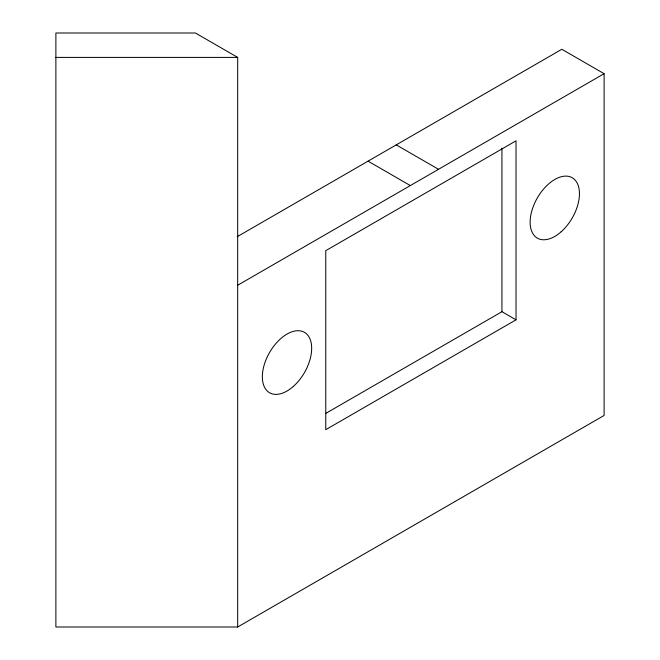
<?xml version="1.0" encoding="UTF-8"?>
<svg xmlns="http://www.w3.org/2000/svg" width="660" height="660" viewBox="0 0 660 660"><rect width="100%" height="100%" fill="white"/><g stroke="black" fill="none" stroke-linecap="round" stroke-linejoin="round"><path stroke-width="0.99" d="M237.229 236.684L561.833 49.277L604.114 73.689L604.114 415.445L237.683 627L55.885 627L55.885 33L195.401 33L237.683 57.412L237.683 627M237.683 285.244L604.114 73.689M325.9 413.325L501.938 311.693L516.029 319.828L516.029 140.819L325.768 250.668L325.768 429.677L516.029 319.828M55.885 57.412L237.683 57.412M396.239 144.886L438.52 169.298M368.049 161.155L410.33 185.567M501.938 148.112L501.938 311.693M293.395 386.372A34.881 20.138 -60 0 0 304.45 332.343A34.881 20.138 -60 0 0 263.191 368.932A34.881 20.138 -60 0 0 293.395 386.372M561.173 231.767A34.881 20.138 -60 0 0 572.228 177.738A34.881 20.138 -60 0 0 530.97 214.335A34.881 20.138 -60 0 0 561.173 231.767"/></g></svg>
